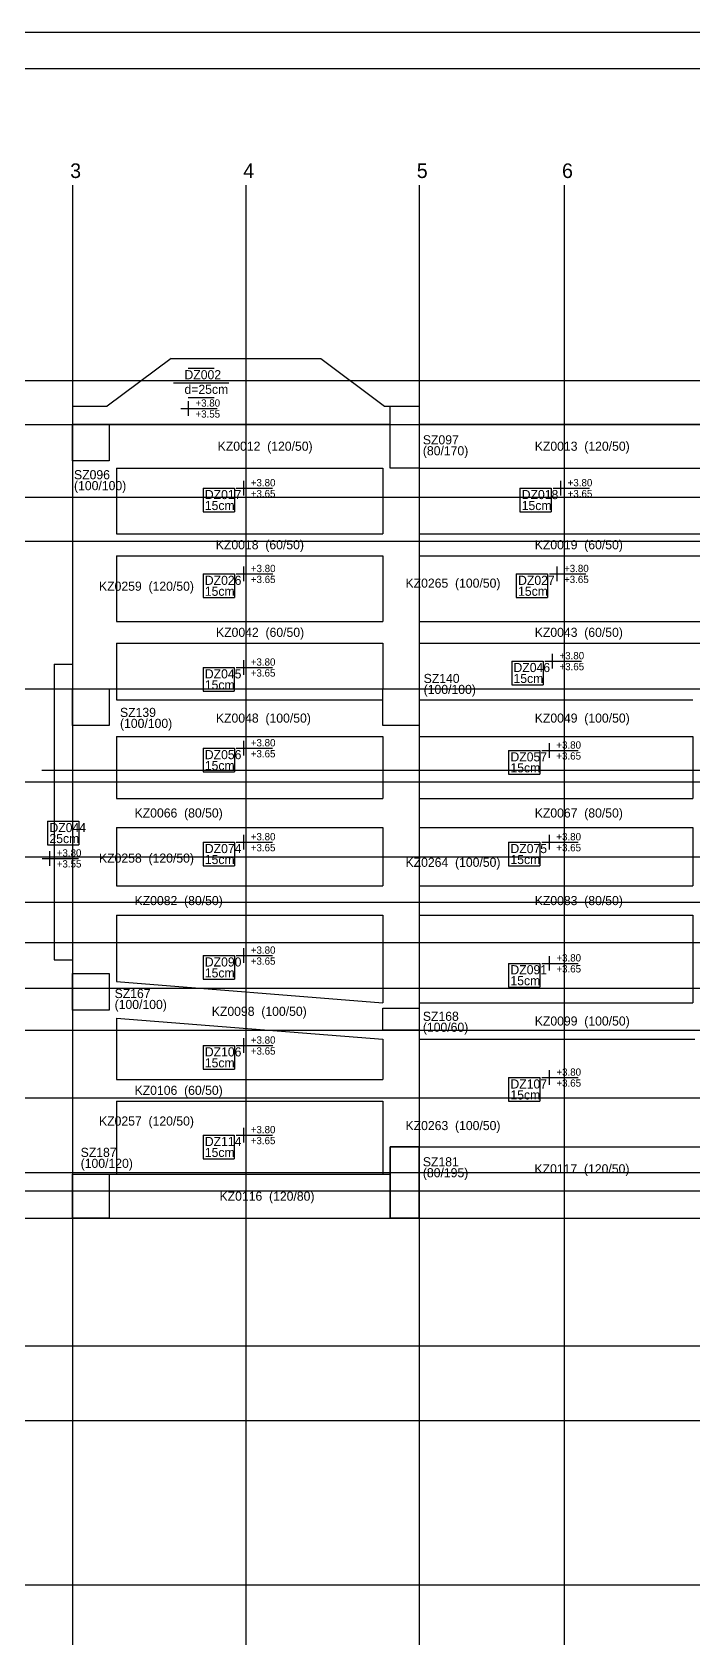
# Model space of a CAD drawing. Header units: millimetres. Extents: x -523454 to -504456, y -75378 to -66578.
# Drawn here: x -520835 to -519025, y -70978 to -66578 of the extents above; entities that cross this region are included whole.
import ezdxf

# ---------------------------------------------------------------- set-up
doc = ezdxf.new("R2010")
doc.units = ezdxf.units.MM
for name, color, linetype in [('KM Aks', 7, 'Continuous'), ('KM Döşeme Markası', 7, 'Continuous'), ('KM Kesit Simge', 7, 'Continuous'), ('KM Kiriş', 7, 'Continuous'), ('KM Kiriş Markası', 7, 'Continuous'), ('KM Kolon', 7, 'Continuous'), ('KM Kolon Markası', 7, 'Continuous'), ('LGP-SLAB2', 7, 'Continuous'), ('REBAR_DET2', 7, 'Continuous'), ('REBAR_DET3', 7, 'Continuous'), ('TABLO', 7, 'Continuous'), ('VM Aks Markası', 7, 'Continuous')]:
    doc.layers.add(name, color=color, linetype=linetype)

msp = doc.modelspace()

# ---------------------------------------------------------------- linework, layer by layer
at = {"layer": 'KM Aks'}
for p, q in [((-520724.5, -66997.4), (-520724.5, -74152.7)), ((-520249.5, -66997.4), (-520249.5, -74152.7)), ((-519774.5, -66997.4), (-519774.5, -74152.7)), ((-519377, -66997.4), (-519377, -74152.7)), ((-521159.5, -67532.4), (-507288.3, -67532.4)), ((-521159.5, -67652.4), (-507288.3, -67652.4)), ((-521159.5, -67852.4), (-507288.3, -67852.4)), ((-521159.5, -67972.4), (-507288.3, -67972.4)), ((-521159.5, -68377.4), (-507288.3, -68377.4)), ((-521159.5, -68632.4), (-507288.3, -68632.4)), ((-521159.5, -68837.4), (-507288.3, -68837.4)), ((-521159.5, -68961.4), (-507288.3, -68961.4)), ((-521159.5, -69072.4), (-507288.3, -69072.4)), ((-521159.5, -69197.4), (-507288.3, -69197.4)), ((-521159.5, -69312.4), (-507288.3, -69312.4)), ((-521159.5, -69497.4), (-507288.3, -69497.4)), ((-521159.5, -69702.4), (-507288.3, -69702.4)), ((-521159.5, -69752.4), (-507288.3, -69752.4)), ((-521159.5, -69827.4), (-507288.3, -69827.4)), ((-521159.5, -70177.4), (-507288.3, -70177.4)), ((-521159.5, -70382.4), (-507288.3, -70382.4)), ((-521159.5, -70832.4), (-507288.3, -70832.4))]:
    msp.add_line(p, q, dxfattribs=at)
at = {"layer": 'KM Kesit Simge'}
msp.add_line((-520808.7, -68600.1), (-507720.9, -68600.1), dxfattribs=at)
at = {"layer": 'KM Kiriş'}
for p, q in [((-520454.6, -67472.3), (-520629.6, -67602.3)), ((-520454.6, -67472.3), (-520044.6, -67472.3)), ((-520044.6, -67472.3), (-519869.6, -67602.3)), ((-520724.6, -67602.3), (-520629.6, -67602.3)), ((-520724.6, -67602.3), (-520724.6, -67652.3)), ((-519869.6, -67602.3), (-519854.5, -67602.3)), ((-520624.5, -67652.3), (-519854.5, -67652.3)), ((-519774.5, -67652.3), (-518884.6, -67652.3)), ((-520724.5, -67752.4), (-520724.6, -68012.3)), ((-520604.6, -67772.3), (-519874.6, -67772.3)), ((-520604.6, -67772.3), (-520604.6, -67952.3)), ((-519874.6, -67772.3), (-519874.6, -67952.3)), ((-519774.6, -67772.4), (-519774.6, -67952.3)), ((-519774.5, -67772.3), (-518905.4, -67772.3)), ((-520724.6, -67952.3), (-520724.6, -68252.3)), ((-520604.6, -67952.3), (-519874.6, -67952.3)), ((-519774.6, -67952.3), (-518937.9, -67952.3)), ((-520604.6, -68012.3), (-519874.6, -68012.3)), ((-520604.6, -68012.3), (-520604.6, -68192.3)), ((-519874.6, -68012.3), (-519874.6, -68192.3)), ((-519774.6, -68012.3), (-518948.7, -68012.3)), ((-519774.6, -68012.3), (-519774.6, -68192.3)), ((-520604.6, -68192.3), (-519874.6, -68192.3)), ((-519774.6, -68192.3), (-518981.2, -68192.3)), ((-520724.6, -68252.3), (-520724.5, -68377.3)), ((-520604.6, -68252.3), (-519874.6, -68252.3)), ((-520604.6, -68252.3), (-520604.6, -68407.3)), ((-519874.6, -68252.3), (-519874.5, -68377.3)), ((-519774.6, -68252.3), (-518992, -68252.3)), ((-519774.6, -68252.3), (-519774.5, -68377.3)), ((-520774.6, -68309.8), (-520774.6, -69119.8)), ((-520774.6, -68309.8), (-520724.5, -68309.8)), ((-520604.6, -68407.3), (-519874.5, -68407.3)), ((-519774.5, -68407.3), (-519024.6, -68407.3)), ((-520724.5, -68477.3), (-520724.6, -68757.3)), ((-520604.6, -68507.3), (-519874.6, -68507.3)), ((-520604.6, -68507.3), (-520604.6, -68677.3)), ((-519874.6, -68507.3), (-519874.6, -68677.3)), ((-519774.6, -68507.3), (-519024.6, -68507.3)), ((-519774.6, -68507.3), (-519774.6, -68677.3)), ((-519024.6, -68507.3), (-519024.6, -68677.3)), ((-520724.6, -68677.3), (-520724.6, -68997.3)), ((-520604.6, -68677.3), (-519874.6, -68677.3)), ((-519774.6, -68677.3), (-519024.6, -68677.3)), ((-520604.6, -68757.3), (-519874.6, -68757.3)), ((-520604.6, -68757.3), (-520604.6, -68917.3)), ((-519874.6, -68757.3), (-519874.6, -68917.3)), ((-519774.6, -68757.3), (-519024.6, -68757.3)), ((-519774.6, -68757.3), (-519774.6, -68917.3)), ((-519024.6, -68757.3), (-519024.6, -68917.3)), ((-520724.6, -68917.3), (-520724.5, -69157.4)), ((-520604.6, -68917.3), (-519874.6, -68917.3)), ((-519774.6, -68917.3), (-519024.6, -68917.3)), ((-520604.6, -68997.3), (-519874.6, -68997.3)), ((-520604.6, -68997.3), (-520604.6, -69178.8)), ((-519874.6, -68997.3), (-519874.6, -69237.1)), ((-519774.6, -68997.3), (-519024.6, -68997.3)), ((-519774.6, -68997.3), (-519774.6, -69237.3)), ((-519024.6, -68997.3), (-519024.6, -69237.3)), ((-520774.6, -69119.8), (-520724.5, -69119.8)), ((-520604.6, -69178.8), (-519874.6, -69237.1)), ((-519774.6, -69237.3), (-519024.6, -69237.3)), ((-520724.5, -69257.4), (-520724.6, -69507.3)), ((-520604.6, -69279.1), (-519874.6, -69337.4)), ((-520604.6, -69279.1), (-520604.6, -69447.3)), ((-519874.6, -69337.4), (-519874.6, -69447.3)), ((-519774.6, -69337.3), (-519019.6, -69337.3)), ((-519774.6, -69337.3), (-519774.6, -69632.3)), ((-520724.6, -69447.3), (-520724.5, -69707.3)), ((-520604.6, -69447.3), (-519874.6, -69447.3)), ((-520604.6, -69507.3), (-519874.6, -69507.3)), ((-520604.6, -69507.3), (-520604.6, -69707.3)), ((-519874.6, -69507.3), (-519874.6, -69707.3)), ((-519774.5, -69632.3), (-518940.4, -69632.3)), ((-520624.5, -69707.3), (-519854.5, -69707.3)), ((-519774.5, -69752.3), (-518894.6, -69752.3)), ((-520624.5, -69827.3), (-519854.5, -69827.3))]:
    msp.add_line(p, q, dxfattribs=at)
at = {"layer": 'KM Kolon'}
for points in [[(-519854.6, -67602.3), (-519774.6, -67602.3), (-519774.6, -67772.3), (-519854.6, -67772.3)], [(-520724.6, -67652.3), (-520624.6, -67652.3), (-520624.6, -67752.3), (-520724.6, -67752.3)], [(-520724.6, -68377.3), (-520624.6, -68377.3), (-520624.6, -68477.3), (-520724.6, -68477.3)], [(-519874.6, -68377.3), (-519774.6, -68377.3), (-519774.6, -68477.3), (-519874.6, -68477.3)], [(-520724.6, -69157.3), (-520624.6, -69157.3), (-520624.6, -69257.3), (-520724.6, -69257.3)], [(-519874.6, -69252.3), (-519774.6, -69252.3), (-519774.6, -69312.3), (-519874.6, -69312.3)], [(-519854.6, -69632.3), (-519774.6, -69632.3), (-519774.6, -69827.3), (-519854.6, -69827.3)], [(-519854.6, -69632.3), (-519854.6, -69827.3), (-519774.6, -69827.3), (-519774.6, -69672.3), (-519774.6, -69672.3), (-519774.6, -69632.3)], [(-520724.6, -69707.3), (-520624.6, -69707.3), (-520624.6, -69827.3), (-520724.6, -69827.3)]]:
    msp.add_lwpolyline(points, close=True, dxfattribs=at)
at = {"layer": 'LGP-SLAB2'}
for p, q in [((-520447.9, -67538.9), (-520296.4, -67538.9)), ((-520407.9, -67498.8), (-520336.4, -67498.8)), ((-520407.9, -67578.9), (-520336.4, -67578.9)), ((-520427.9, -67608.9), (-520327.9, -67608.9)), ((-520407.9, -67588.8), (-520407.9, -67628.9)), ((-520367.1, -67827.3), (-520281.2, -67827.3)), ((-520367.1, -67827.3), (-520367.1, -67892.3)), ((-520281.2, -67827.3), (-520281.2, -67892.3)), ((-519498.7, -67827.3), (-519412.8, -67827.3)), ((-519498.7, -67827.3), (-519498.7, -67892.3)), ((-519412.8, -67827.3), (-519412.8, -67892.3)), ((-520367.1, -67892.3), (-520281.2, -67892.3)), ((-519498.7, -67892.3), (-519412.8, -67892.3)), ((-520367.1, -68062.3), (-520281, -68062.3)), ((-520367.1, -68062.3), (-520367.1, -68127.3)), ((-520281, -68062.3), (-520281, -68127.3)), ((-519508.6, -68062.3), (-519422.7, -68062.3)), ((-519508.6, -68062.3), (-519508.6, -68127.3)), ((-519422.7, -68062.3), (-519422.7, -68127.3)), ((-520367.1, -68127.3), (-520281, -68127.3)), ((-519508.6, -68127.3), (-519422.7, -68127.3)), ((-520367.1, -68318.6), (-520281.3, -68318.6)), ((-520367.1, -68318.6), (-520367.1, -68383.6)), ((-520281.3, -68318.6), (-520281.3, -68383.6)), ((-519521.2, -68301.2), (-519435.2, -68301.2)), ((-519521.2, -68301.2), (-519521.2, -68366.2)), ((-519435.2, -68301.2), (-519435.2, -68366.2)), ((-519521.2, -68366.2), (-519435.2, -68366.2)), ((-520367.1, -68383.6), (-520281.3, -68383.6)), ((-520367.1, -68539.9), (-520281.2, -68539.9)), ((-520367.1, -68539.9), (-520367.1, -68604.9)), ((-520281.2, -68539.9), (-520281.2, -68604.9)), ((-519529.6, -68546), (-519443.8, -68546)), ((-519529.6, -68546), (-519529.6, -68611)), ((-519443.8, -68546), (-519443.8, -68611)), ((-520367.1, -68604.9), (-520281.2, -68604.9)), ((-519529.6, -68611), (-519443.8, -68611)), ((-520793, -68739.8), (-520707.1, -68739.8)), ((-520793, -68739.8), (-520793, -68804.8)), ((-520707.1, -68739.8), (-520707.1, -68804.8)), ((-520793, -68804.8), (-520707.1, -68804.8)), ((-520367.1, -68797.3), (-520281.2, -68797.3)), ((-520367.1, -68797.3), (-520367.1, -68862.3)), ((-520281.2, -68797.3), (-520281.2, -68862.3)), ((-519529.6, -68797.3), (-519443.8, -68797.3)), ((-519529.6, -68797.3), (-519529.6, -68862.3)), ((-519443.8, -68797.3), (-519443.8, -68862.3)), ((-520367.1, -68862.3), (-520281.2, -68862.3)), ((-519529.6, -68862.3), (-519443.8, -68862.3)), ((-520367.1, -69108), (-520281.2, -69108)), ((-520367.1, -69108), (-520367.1, -69173)), ((-520281.2, -69108), (-520281.2, -69173)), ((-519529.6, -69129.3), (-519443.7, -69129.3)), ((-519529.6, -69129.3), (-519529.6, -69194.3)), ((-519443.7, -69129.3), (-519443.7, -69194.3)), ((-520367.1, -69173), (-520281.2, -69173)), ((-519529.6, -69194.3), (-519443.7, -69194.3)), ((-520367.1, -69354.4), (-520281.1, -69354.4)), ((-520367.1, -69354.4), (-520367.1, -69419.4)), ((-520281.1, -69354.4), (-520281.1, -69419.4)), ((-520367.1, -69419.4), (-520281.1, -69419.4)), ((-519529.6, -69442.3), (-519443.7, -69442.3)), ((-519529.6, -69442.3), (-519529.6, -69507.3)), ((-519443.7, -69442.3), (-519443.7, -69507.3)), ((-519529.6, -69507.3), (-519443.7, -69507.3)), ((-520367.1, -69599.9), (-520281.3, -69599.9)), ((-520367.1, -69599.9), (-520367.1, -69664.9)), ((-520281.3, -69599.9), (-520281.3, -69664.9)), ((-520367.1, -69664.9), (-520281.3, -69664.9))]:
    msp.add_line(p, q, dxfattribs=at)
at = {"layer": 'REBAR_DET2'}
for p, q in [((-520276.2, -67827.3), (-520176.2, -67827.3)), ((-520256.2, -67807.3), (-520256.2, -67847.3)), ((-519407.8, -67827.3), (-519307.8, -67827.3)), ((-519387.8, -67807.3), (-519387.8, -67847.3)), ((-520276, -68062.3), (-520176, -68062.3)), ((-520256, -68042.3), (-520256, -68082.3)), ((-519417.7, -68062.3), (-519317.7, -68062.3)), ((-519397.7, -68042.3), (-519397.7, -68082.3)), ((-519410.2, -68281.2), (-519410.2, -68321.2)), ((-520276.3, -68318.6), (-520176.3, -68318.6)), ((-520256.3, -68298.6), (-520256.3, -68338.6)), ((-519430.2, -68301.2), (-519330.2, -68301.2)), ((-520276.2, -68539.9), (-520176.2, -68539.9)), ((-520256.2, -68519.9), (-520256.2, -68559.9)), ((-519438.8, -68546), (-519338.8, -68546)), ((-519418.8, -68526), (-519418.8, -68566)), ((-520276.2, -68797.3), (-520176.2, -68797.3)), ((-520256.2, -68777.3), (-520256.2, -68817.3)), ((-519438.8, -68797.3), (-519338.8, -68797.3)), ((-519418.8, -68777.3), (-519418.8, -68817.3)), ((-520808, -68841.7), (-520708, -68841.7)), ((-520788, -68821.7), (-520788, -68861.7)), ((-520276.2, -69108), (-520176.2, -69108)), ((-520256.2, -69088), (-520256.2, -69128)), ((-519418.7, -69109.3), (-519418.7, -69149.3)), ((-519438.7, -69129.3), (-519338.7, -69129.3)), ((-520256.1, -69334.4), (-520256.1, -69374.4)), ((-520276.1, -69354.4), (-520176.1, -69354.4)), ((-519418.7, -69422.3), (-519418.7, -69462.3)), ((-519438.7, -69442.3), (-519338.7, -69442.3)), ((-520276.3, -69599.9), (-520176.3, -69599.9)), ((-520256.3, -69579.9), (-520256.3, -69619.9))]:
    msp.add_line(p, q, dxfattribs=at)
at = {"layer": 'TABLO'}
for points in [[(-521453.6, -66577.6), (-504456.1, -66577.6), (-504456.1, -75377.6), (-521453.6, -75377.6)], [(-521353.6, -66677.6), (-504556.1, -66677.6), (-504556.1, -75277.6), (-521353.6, -75277.6)]]:
    msp.add_lwpolyline(points, close=True, dxfattribs=at)

# ---------------------------------------------------------------- texts
at = {"layer": 'KM Döşeme Markası'}
for s, height, p in [('DZ002', 25, (-520417.9, -67528.9)), ('d=25cm', 25, (-520417.9, -67568.9)), ('+3.80', 20, (-520387.9, -67603.9)), ('+3.55', 20, (-520387.9, -67633.9)), ('DZ017', 25, (-520362.1, -67857.3)), ('DZ018', 25, (-519493.7, -67857.3)), ('15cm', 25, (-520362.1, -67887.3)), ('15cm', 25, (-519493.7, -67887.3)), ('DZ026', 25, (-520362.1, -68092.3)), ('DZ027', 25, (-519503.6, -68092.3)), ('15cm', 25, (-520362.1, -68122.3)), ('15cm', 25, (-519503.6, -68122.3)), ('DZ045', 25, (-520362.1, -68348.6)), ('DZ046', 25, (-519516.2, -68331.2)), ('15cm', 25, (-520362.1, -68378.6)), ('15cm', 25, (-519516.2, -68361.2)), ('DZ056', 25, (-520362.1, -68569.9)), ('DZ057', 25, (-519524.6, -68576)), ('15cm', 25, (-520362.1, -68599.9)), ('15cm', 25, (-519524.6, -68606)), ('DZ044', 25, (-520788, -68769.8)), ('25cm', 25, (-520788, -68799.8)), ('DZ074', 25, (-520362.1, -68827.3)), ('DZ075', 25, (-519524.6, -68827.3)), ('15cm', 25, (-520362.1, -68857.3)), ('15cm', 25, (-519524.6, -68857.3)), ('DZ090', 25, (-520362.1, -69138)), ('15cm', 25, (-520362.1, -69168)), ('15cm', 25, (-519524.6, -69189.3)), ('DZ091', 25, (-519524.6, -69159.3)), ('DZ106', 25, (-520362.1, -69384.4)), ('15cm', 25, (-520362.1, -69414.4)), ('DZ107', 25, (-519524.6, -69472.3)), ('15cm', 25, (-519524.6, -69502.3)), ('DZ114', 25, (-520362.1, -69629.9)), ('15cm', 25, (-520362.1, -69659.9))]:
    msp.add_text(s, height=height, dxfattribs=at).set_placement(p)
at = {"layer": 'KM Kiriş Markası'}
for s, p in [('KZ0012  (120/50)', (-520326.9, -67724.8)), ('KZ0013  (120/50)', (-519457.9, -67724.8)), ('KZ0018  (60/50)', (-520332, -67994.8)), ('KZ0019  (60/50)', (-519458, -67994.8)), ('KZ0259  (120/50)', (-520652.1, -68108.4)), ('KZ0265  (100/50)', (-519812.1, -68100)), ('KZ0042  (60/50)', (-520331.5, -68234.8)), ('KZ0043  (60/50)', (-519458, -68234.8)), ('KZ0048  (100/50)', (-520331.7, -68469.8)), ('KZ0049  (100/50)', (-519457.9, -68469.8)), ('KZ0066  (80/50)', (-520554.6, -68729.8)), ('KZ0067  (80/50)', (-519458, -68729.8)), ('KZ0258  (120/50)', (-520652.1, -68853.5)), ('KZ0264  (100/50)', (-519812.1, -68864.9)), ('KZ0082  (80/50)', (-520554.6, -68969.8)), ('KZ0083  (80/50)', (-519458, -68969.8)), ('KZ0098  (100/50)', (-520343, -69273.3)), ('KZ0099  (100/50)', (-519457.9, -69299.8)), ('KZ0106  (60/50)', (-520554.6, -69489.8)), ('KZ0257  (120/50)', (-520652.1, -69573.9)), ('KZ0263  (100/50)', (-519812.1, -69586.3)), ('KZ0117  (120/50)', (-519458.7, -69704.8)), ('KZ0116  (120/80)', (-520321.8, -69779.8))]:
    msp.add_text(s, height=25, dxfattribs=at).set_placement(p)
at = {"layer": 'KM Kolon Markası'}
for s, p in [('SZ097', (-519764.6, -67707.3)), ('(80/170)', (-519764.6, -67737.3)), ('SZ096', (-520720.6, -67802.9)), ('(100/100)', (-520720.6, -67832.9)), ('SZ140', (-519762.4, -68361.2)), ('(100/100)', (-519762.4, -68391.2)), ('SZ139', (-520594.6, -68454.2)), ('(100/100)', (-520594.6, -68484.2)), ('SZ167', (-520609.3, -69224.5)), ('(100/100)', (-520609.3, -69254.5)), ('SZ168', (-519764.6, -69286.9)), ('(100/60)', (-519764.6, -69316.9)), ('SZ187', (-520702.4, -69659.8)), ('(100/120)', (-520702.4, -69689.8)), ('SZ181', (-519764.6, -69685.6)), ('(80/195)', (-519764.6, -69715.6))]:
    msp.add_text(s, height=25, dxfattribs=at).set_placement(p)
at = {"layer": 'REBAR_DET3'}
for s, p in [('+3.80', (-520236.2, -67822.3)), ('+3.80', (-519367.8, -67822.3)), ('+3.65', (-520236.2, -67852.3)), ('+3.65', (-519367.8, -67852.3)), ('+3.80', (-520236, -68057.3)), ('+3.65', (-520236, -68087.3)), ('+3.80', (-519377.7, -68057.3)), ('+3.65', (-519377.7, -68087.3)), ('+3.80', (-519390.2, -68296.2)), ('+3.80', (-520236.3, -68313.6)), ('+3.65', (-520236.3, -68343.6)), ('+3.65', (-519390.2, -68326.2)), ('+3.80', (-520236.2, -68534.9)), ('+3.65', (-520236.2, -68564.9)), ('+3.80', (-519398.8, -68541)), ('+3.65', (-519398.8, -68571)), ('+3.80', (-520236.2, -68792.3)), ('+3.65', (-520236.2, -68822.3)), ('+3.80', (-519398.8, -68792.3)), ('+3.65', (-519398.8, -68822.3)), ('+3.80', (-520768, -68836.7)), ('+3.55', (-520768, -68866.7)), ('+3.80', (-520236.2, -69103)), ('+3.65', (-520236.2, -69133)), ('+3.80', (-519398.7, -69124.3)), ('+3.65', (-519398.7, -69154.3)), ('+3.80', (-520236.1, -69349.4)), ('+3.65', (-520236.1, -69379.4)), ('+3.80', (-519398.7, -69437.3)), ('+3.65', (-519398.7, -69467.3)), ('+3.80', (-520236.3, -69594.9)), ('+3.65', (-520236.3, -69624.9))]:
    msp.add_text(s, height=20, dxfattribs=at).set_placement(p)
at = {"layer": 'VM Aks Markası'}
for s, p in [('3', (-520731.1, -66977.4)), ('4', (-520256.6, -66977.4)), ('5', (-519781.1, -66977.4)), ('6', (-519383.2, -66977.4))]:
    msp.add_text(s, height=40, dxfattribs=at).set_placement(p)

doc.saveas('drawing.dxf')
